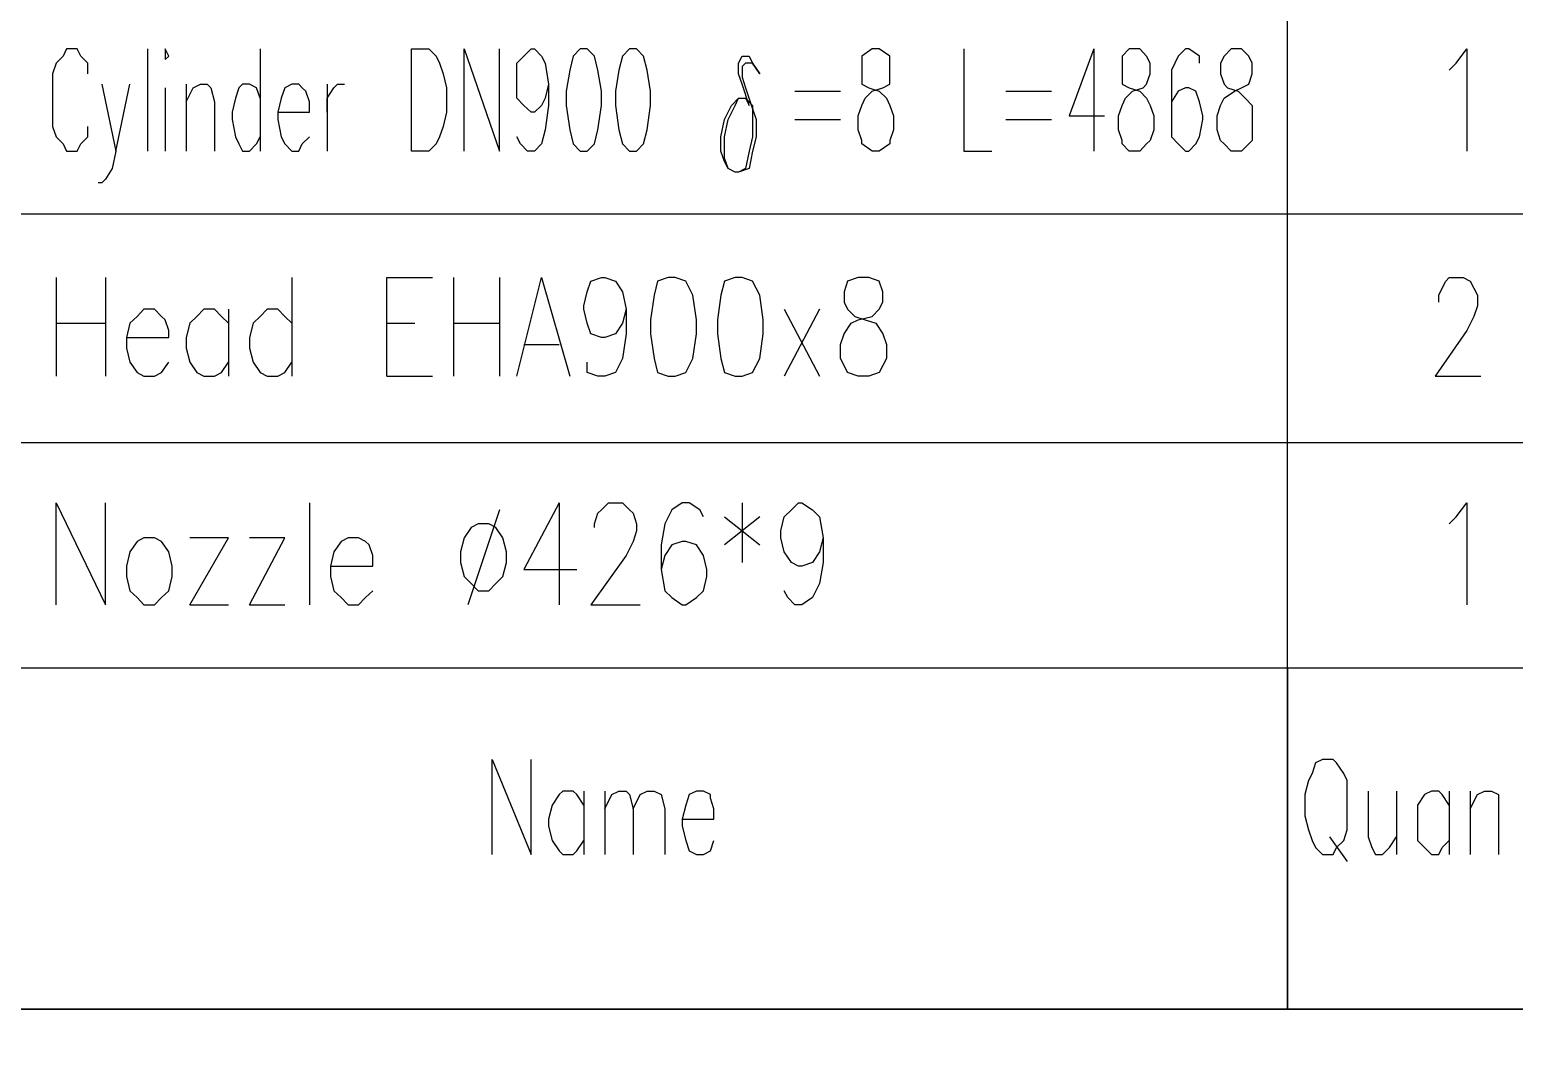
# Model space of a CAD drawing. Extents: x 0.3 to 16.2, y 0.3 to 22.9.
# Drawn here: x 12.425 to 13.832, y 1.971 to 2.935 of the extents above; entities that cross this region are included whole.
import ezdxf

# ---------------------------------------------------------------- set-up
doc = ezdxf.new("R2010")
doc.units = 0
doc.header["$MEASUREMENT"] = 0
doc.linetypes.add('AUSGEZOGEN', pattern=[0])
doc.layers.get('0').update_dxf_attribs({"linetype": 'AUSGEZOGEN'})

msp = doc.modelspace()

# ---------------------------------------------------------------- linework, layer by layer
for points in [[(13.6167, 2.76), (13.6167, 2.9733)], [(12.48, 2.8933), (12.48, 2.9033), (12.48, 2.9033), (12.4733, 2.91), (12.4733, 2.91), (12.47, 2.9167), (12.47, 2.9167), (12.46, 2.9167), (12.46, 2.9167), (12.4567, 2.91), (12.4567, 2.91), (12.45, 2.9033), (12.45, 2.9033), (12.4467, 2.8933), (12.4467, 2.8933), (12.4467, 2.8433), (12.4467, 2.8433), (12.45, 2.8333), (12.45, 2.8333), (12.4567, 2.8267), (12.4567, 2.8267), (12.46, 2.82), (12.46, 2.82), (12.47, 2.82), (12.47, 2.82), (12.4733, 2.8267), (12.4733, 2.8267), (12.48, 2.8333), (12.48, 2.8333), (12.48, 2.8433)], [(12.5367, 2.9167), (12.5367, 2.82)], [(12.5533, 2.91), (12.5533, 2.9067), (12.5533, 2.9067), (12.5567, 2.91), (12.5567, 2.91), (12.5533, 2.9167), (12.5533, 2.9167), (12.5533, 2.91), (12.5533, 2.91)], [(12.6433, 2.9167), (12.6433, 2.82)], [(12.7867, 2.82), (12.7867, 2.9167), (12.7867, 2.9167), (12.8033, 2.9167), (12.8033, 2.9167), (12.81, 2.91), (12.81, 2.91), (12.8133, 2.9033), (12.8133, 2.9033), (12.8167, 2.8933), (12.8167, 2.8933), (12.82, 2.88), (12.82, 2.88), (12.82, 2.8567), (12.82, 2.8567), (12.8167, 2.8433), (12.8167, 2.8433), (12.8133, 2.8333), (12.8133, 2.8333), (12.81, 2.8267), (12.81, 2.8267), (12.8033, 2.82), (12.8033, 2.82), (12.7867, 2.82), (12.7867, 2.82)], [(12.8367, 2.82), (12.8367, 2.9167), (12.8367, 2.9167), (12.87, 2.82), (12.87, 2.82), (12.87, 2.9167)], [(12.9167, 2.8833), (12.9133, 2.87), (12.9133, 2.87), (12.91, 2.8633), (12.91, 2.8633), (12.9033, 2.8567), (12.9033, 2.8567), (12.9, 2.8567), (12.9, 2.8567), (12.8933, 2.8633), (12.8933, 2.8633), (12.8867, 2.87), (12.8867, 2.87), (12.8867, 2.9033), (12.8867, 2.9033), (12.8933, 2.91), (12.8933, 2.91), (12.9, 2.9167), (12.9, 2.9167), (12.9033, 2.9167), (12.9033, 2.9167), (12.91, 2.91), (12.91, 2.91), (12.9133, 2.9033), (12.9133, 2.9033), (12.9167, 2.8833), (12.9167, 2.8833), (12.9167, 2.8633), (12.9167, 2.8633), (12.9133, 2.84), (12.9133, 2.84), (12.91, 2.8267), (12.91, 2.8267), (12.9033, 2.82), (12.9033, 2.82), (12.8967, 2.82), (12.8967, 2.82), (12.89, 2.8267), (12.89, 2.8267), (12.8867, 2.8333)], [(12.9467, 2.9167), (12.94, 2.91), (12.94, 2.91), (12.9367, 2.8967), (12.9367, 2.8967), (12.9333, 2.8767), (12.9333, 2.8767), (12.9333, 2.8633), (12.9333, 2.8633), (12.9367, 2.84), (12.9367, 2.84), (12.94, 2.8267), (12.94, 2.8267), (12.9467, 2.82), (12.9467, 2.82), (12.9533, 2.82), (12.9533, 2.82), (12.96, 2.8267), (12.96, 2.8267), (12.9633, 2.84), (12.9633, 2.84), (12.9667, 2.8633), (12.9667, 2.8633), (12.9667, 2.8767), (12.9667, 2.8767), (12.9633, 2.8967), (12.9633, 2.8967), (12.96, 2.91), (12.96, 2.91), (12.9533, 2.9167), (12.9533, 2.9167), (12.9467, 2.9167), (12.9467, 2.9167)], [(12.9933, 2.9167), (12.9867, 2.91), (12.9867, 2.91), (12.9833, 2.8967), (12.9833, 2.8967), (12.98, 2.8767), (12.98, 2.8767), (12.98, 2.8633), (12.98, 2.8633), (12.9833, 2.84), (12.9833, 2.84), (12.9867, 2.8267), (12.9867, 2.8267), (12.9933, 2.82), (12.9933, 2.82), (13, 2.82), (13, 2.82), (13.0067, 2.8267), (13.0067, 2.8267), (13.01, 2.84), (13.01, 2.84), (13.0133, 2.8633), (13.0133, 2.8633), (13.0133, 2.8767), (13.0133, 2.8767), (13.01, 2.8967), (13.01, 2.8967), (13.0067, 2.91), (13.0067, 2.91), (13, 2.9167), (13, 2.9167), (12.9933, 2.9167), (12.9933, 2.9167)], [(13.2233, 2.9167), (13.2133, 2.91), (13.2133, 2.91), (13.2133, 2.8833), (13.2133, 2.8833), (13.22, 2.88), (13.22, 2.88), (13.23, 2.8767), (13.23, 2.8767), (13.2367, 2.87), (13.2367, 2.87), (13.24, 2.8633), (13.24, 2.8633), (13.2433, 2.8533), (13.2433, 2.8533), (13.2433, 2.84), (13.2433, 2.84), (13.24, 2.83), (13.24, 2.83), (13.24, 2.8267), (13.24, 2.8267), (13.23, 2.82), (13.23, 2.82), (13.2233, 2.82), (13.2233, 2.82), (13.2133, 2.8267), (13.2133, 2.8267), (13.2133, 2.83), (13.2133, 2.83), (13.21, 2.84), (13.21, 2.84), (13.21, 2.8533), (13.21, 2.8533), (13.2133, 2.8633), (13.2133, 2.8633), (13.2167, 2.87), (13.2167, 2.87), (13.2233, 2.8767), (13.2233, 2.8767), (13.2333, 2.88), (13.2333, 2.88), (13.24, 2.8833), (13.24, 2.8833), (13.24, 2.91), (13.24, 2.91), (13.23, 2.9167), (13.23, 2.9167), (13.2233, 2.9167), (13.2233, 2.9167)], [(13.31, 2.9167), (13.31, 2.82), (13.31, 2.82), (13.3367, 2.82)], [(13.4333, 2.9167), (13.41, 2.8533), (13.41, 2.8533), (13.4433, 2.8533)], [(13.4333, 2.9167), (13.4333, 2.82)], [(13.4667, 2.9167), (13.46, 2.91), (13.46, 2.91), (13.46, 2.8833), (13.46, 2.8833), (13.4667, 2.88), (13.4667, 2.88), (13.4767, 2.8767), (13.4767, 2.8767), (13.4833, 2.87), (13.4833, 2.87), (13.4867, 2.8633), (13.4867, 2.8633), (13.49, 2.8533), (13.49, 2.8533), (13.49, 2.84), (13.49, 2.84), (13.4867, 2.83), (13.4867, 2.83), (13.4833, 2.8267), (13.4833, 2.8267), (13.4767, 2.82), (13.4767, 2.82), (13.4667, 2.82), (13.4667, 2.82), (13.46, 2.8267), (13.46, 2.8267), (13.46, 2.83), (13.46, 2.83), (13.4567, 2.84), (13.4567, 2.84), (13.4567, 2.8533), (13.4567, 2.8533), (13.46, 2.8633), (13.46, 2.8633), (13.4633, 2.87), (13.4633, 2.87), (13.47, 2.8767), (13.47, 2.8767), (13.48, 2.88), (13.48, 2.88), (13.4833, 2.8833), (13.4833, 2.8833), (13.4867, 2.8933), (13.4867, 2.8933), (13.4867, 2.9033), (13.4867, 2.9033), (13.4833, 2.91), (13.4833, 2.91), (13.4767, 2.9167), (13.4767, 2.9167), (13.4667, 2.9167), (13.4667, 2.9167)], [(13.5333, 2.9033), (13.5333, 2.91), (13.5333, 2.91), (13.5233, 2.9167), (13.5233, 2.9167), (13.52, 2.9167), (13.52, 2.9167), (13.5133, 2.91), (13.5133, 2.91), (13.5067, 2.8967), (13.5067, 2.8967), (13.5067, 2.8333), (13.5067, 2.8333), (13.5133, 2.8267), (13.5133, 2.8267), (13.52, 2.82), (13.52, 2.82), (13.5233, 2.82), (13.5233, 2.82), (13.53, 2.8267), (13.53, 2.8267), (13.5333, 2.8333), (13.5333, 2.8333), (13.5367, 2.85), (13.5367, 2.85), (13.5367, 2.8533), (13.5367, 2.8533), (13.5333, 2.8667), (13.5333, 2.8667), (13.53, 2.8767), (13.53, 2.8767), (13.5233, 2.88), (13.5233, 2.88), (13.52, 2.88), (13.52, 2.88), (13.5133, 2.8767), (13.5133, 2.8767), (13.5067, 2.8667), (13.5067, 2.8667), (13.5067, 2.8533)], [(13.5633, 2.9167), (13.5567, 2.91), (13.5567, 2.91), (13.5533, 2.9033), (13.5533, 2.9033), (13.5533, 2.8933), (13.5533, 2.8933), (13.5567, 2.8833), (13.5567, 2.8833), (13.56, 2.88), (13.56, 2.88), (13.57, 2.8767), (13.57, 2.8767), (13.5767, 2.87), (13.5767, 2.87), (13.5833, 2.8633), (13.5833, 2.8633), (13.5833, 2.83), (13.5833, 2.83), (13.58, 2.8267), (13.58, 2.8267), (13.5733, 2.82), (13.5733, 2.82), (13.5633, 2.82), (13.5633, 2.82), (13.5567, 2.8267), (13.5567, 2.8267), (13.5533, 2.83), (13.5533, 2.83), (13.55, 2.84), (13.55, 2.84), (13.55, 2.8533), (13.55, 2.8533), (13.5533, 2.8633), (13.5533, 2.8633), (13.5567, 2.87), (13.5567, 2.87), (13.5667, 2.8767), (13.5667, 2.8767), (13.5733, 2.88), (13.5733, 2.88), (13.58, 2.8833), (13.58, 2.8833), (13.5833, 2.8933), (13.5833, 2.8933), (13.5833, 2.9033), (13.5833, 2.9033), (13.58, 2.91), (13.58, 2.91), (13.5733, 2.9167), (13.5733, 2.9167), (13.5633, 2.9167), (13.5633, 2.9167)], [(13.77, 2.8967), (13.7767, 2.9033), (13.7767, 2.9033), (13.7867, 2.9167), (13.7867, 2.9167), (13.7867, 2.82)], [(13.0933, 2.8), (13.0867, 2.8033), (13.0867, 2.8033), (13.0833, 2.81), (13.0833, 2.81), (13.08, 2.82), (13.08, 2.82), (13.08, 2.8333), (13.08, 2.8333), (13.0833, 2.85), (13.0833, 2.85), (13.09, 2.8633), (13.09, 2.8633), (13.0967, 2.87), (13.0967, 2.87), (13.1033, 2.87), (13.1033, 2.87), (13.1067, 2.8633), (13.1067, 2.8633), (13.1, 2.8833), (13.1, 2.8833), (13.0967, 2.8933), (13.0967, 2.8933), (13.0967, 2.9033), (13.0967, 2.9033), (13.1, 2.91), (13.1, 2.91), (13.1067, 2.91), (13.1067, 2.91), (13.11, 2.9033), (13.11, 2.9033), (13.1167, 2.8933), (13.1167, 2.8933), (13.11, 2.9033), (13.11, 2.9033), (13.1033, 2.9033), (13.1033, 2.9033), (13.1, 2.9), (13.1, 2.9), (13.1, 2.89), (13.1, 2.89), (13.1033, 2.88), (13.1033, 2.88), (13.11, 2.86), (13.11, 2.86), (13.11, 2.8333), (13.11, 2.8333), (13.1067, 2.82), (13.1067, 2.82), (13.1033, 2.8033), (13.1033, 2.8033), (13.0967, 2.8), (13.0967, 2.8), (13.0933, 2.8), (13.0933, 2.8)], [(12.4933, 2.8833), (12.5067, 2.82), (12.5067, 2.82), (12.52, 2.8833)], [(12.5533, 2.88), (12.5533, 2.82)], [(12.5733, 2.8833), (12.5733, 2.82)], [(12.5733, 2.8667), (12.58, 2.88), (12.58, 2.88), (12.5867, 2.8833), (12.5867, 2.8833), (12.5933, 2.8833), (12.5933, 2.8833), (12.5967, 2.88), (12.5967, 2.88), (12.6, 2.8667), (12.6, 2.8667), (12.6, 2.82)], [(12.6433, 2.87), (12.64, 2.88), (12.64, 2.88), (12.6333, 2.8833), (12.6333, 2.8833), (12.6267, 2.8833), (12.6267, 2.8833), (12.6233, 2.88), (12.6233, 2.88), (12.62, 2.87), (12.62, 2.87), (12.6167, 2.8567), (12.6167, 2.8567), (12.6167, 2.85), (12.6167, 2.85), (12.62, 2.8333), (12.62, 2.8333), (12.6233, 2.8267), (12.6233, 2.8267), (12.6267, 2.82), (12.6267, 2.82), (12.6333, 2.82), (12.6333, 2.82), (12.64, 2.8267), (12.64, 2.8267), (12.6433, 2.8333)], [(12.66, 2.8567), (12.69, 2.8567), (12.69, 2.8567), (12.69, 2.8667), (12.69, 2.8667), (12.6867, 2.8767), (12.6867, 2.8767), (12.6833, 2.88), (12.6833, 2.88), (12.68, 2.8833), (12.68, 2.8833), (12.6733, 2.8833), (12.6733, 2.8833), (12.6667, 2.88), (12.6667, 2.88), (12.6633, 2.87), (12.6633, 2.87), (12.66, 2.8567), (12.66, 2.8567), (12.66, 2.85), (12.66, 2.85), (12.6633, 2.8333), (12.6633, 2.8333), (12.6667, 2.8267), (12.6667, 2.8267), (12.6733, 2.82), (12.6733, 2.82), (12.68, 2.82), (12.68, 2.82), (12.6833, 2.8267), (12.6833, 2.8267), (12.69, 2.8333)], [(12.7067, 2.8833), (12.7067, 2.82)], [(12.7067, 2.8567), (12.7067, 2.87), (12.7067, 2.87), (12.7133, 2.88), (12.7133, 2.88), (12.7167, 2.8833), (12.7167, 2.8833), (12.7233, 2.8833)], [(13.0867, 2.8033), (13.0833, 2.8133), (13.0833, 2.8133), (13.0833, 2.8333), (13.0833, 2.8333), (13.0867, 2.85), (13.0867, 2.85), (13.0933, 2.8633), (13.0933, 2.8633), (13.0967, 2.87), (13.0967, 2.87), (13.1033, 2.87), (13.1033, 2.87), (13.11, 2.8633), (13.11, 2.8633), (13.11, 2.86), (13.11, 2.86), (13.1133, 2.85), (13.1133, 2.85), (13.1133, 2.8333), (13.1133, 2.8333), (13.11, 2.82), (13.11, 2.82), (13.1067, 2.8033), (13.1067, 2.8033), (13.0967, 2.8)], [(13.15, 2.8767), (13.1933, 2.8767)], [(13.35, 2.8767), (13.3933, 2.8767)], [(13.15, 2.85), (13.1933, 2.85)], [(13.35, 2.85), (13.3933, 2.85)], [(12.5067, 2.82), (12.5033, 2.8033), (12.5033, 2.8033), (12.4967, 2.7933), (12.4967, 2.7933), (12.4933, 2.79), (12.4933, 2.79), (12.49, 2.79)], [(15.9833, 2.76), (11.1433, 2.76)], [(13.6167, 2.5433), (13.6167, 2.76)], [(12.45, 2.7), (12.45, 2.6067)], [(12.4967, 2.7), (12.4967, 2.6067)], [(12.6733, 2.7), (12.6733, 2.6067)], [(12.7633, 2.6067), (12.7633, 2.7), (12.7633, 2.7), (12.8067, 2.7)], [(12.8267, 2.7), (12.8267, 2.6067)], [(12.87, 2.7), (12.87, 2.6067)], [(12.8867, 2.6067), (12.91, 2.7), (12.91, 2.7), (12.9367, 2.6067)], [(12.99, 2.67), (12.9867, 2.6567), (12.9867, 2.6567), (12.98, 2.6467), (12.98, 2.6467), (12.97, 2.6433), (12.97, 2.6433), (12.9667, 2.6433), (12.9667, 2.6433), (12.9567, 2.6467), (12.9567, 2.6467), (12.9533, 2.6567), (12.9533, 2.6567), (12.95, 2.67), (12.95, 2.67), (12.95, 2.6733), (12.95, 2.6733), (12.9533, 2.6867), (12.9533, 2.6867), (12.9567, 2.6967), (12.9567, 2.6967), (12.9667, 2.7), (12.9667, 2.7), (12.97, 2.7), (12.97, 2.7), (12.98, 2.6967), (12.98, 2.6967), (12.9867, 2.6867), (12.9867, 2.6867), (12.99, 2.67), (12.99, 2.67), (12.99, 2.6467), (12.99, 2.6467), (12.9867, 2.6233), (12.9867, 2.6233), (12.98, 2.61), (12.98, 2.61), (12.97, 2.6067), (12.97, 2.6067), (12.9633, 2.6067), (12.9633, 2.6067), (12.9533, 2.61), (12.9533, 2.61), (12.9533, 2.62)], [(13.03, 2.7), (13.02, 2.6967), (13.02, 2.6967), (13.0167, 2.6833), (13.0167, 2.6833), (13.0133, 2.66), (13.0133, 2.66), (13.0133, 2.6467), (13.0133, 2.6467), (13.0167, 2.6233), (13.0167, 2.6233), (13.02, 2.61), (13.02, 2.61), (13.03, 2.6067), (13.03, 2.6067), (13.0367, 2.6067), (13.0367, 2.6067), (13.0467, 2.61), (13.0467, 2.61), (13.0533, 2.6233), (13.0533, 2.6233), (13.0567, 2.6467), (13.0567, 2.6467), (13.0567, 2.66), (13.0567, 2.66), (13.0533, 2.6833), (13.0533, 2.6833), (13.0467, 2.6967), (13.0467, 2.6967), (13.0367, 2.7), (13.0367, 2.7), (13.03, 2.7), (13.03, 2.7)], [(13.0933, 2.7), (13.0833, 2.6967), (13.0833, 2.6967), (13.08, 2.6833), (13.08, 2.6833), (13.0767, 2.66), (13.0767, 2.66), (13.0767, 2.6467), (13.0767, 2.6467), (13.08, 2.6233), (13.08, 2.6233), (13.0833, 2.61), (13.0833, 2.61), (13.0933, 2.6067), (13.0933, 2.6067), (13.1, 2.6067), (13.1, 2.6067), (13.11, 2.61), (13.11, 2.61), (13.1167, 2.6233), (13.1167, 2.6233), (13.12, 2.6467), (13.12, 2.6467), (13.12, 2.66), (13.12, 2.66), (13.1167, 2.6833), (13.1167, 2.6833), (13.11, 2.6967), (13.11, 2.6967), (13.1, 2.7), (13.1, 2.7), (13.0933, 2.7), (13.0933, 2.7)], [(13.21, 2.7), (13.2, 2.6967), (13.2, 2.6967), (13.1967, 2.6867), (13.1967, 2.6867), (13.1967, 2.6767), (13.1967, 2.6767), (13.2, 2.67), (13.2, 2.67), (13.2067, 2.6633), (13.2067, 2.6633), (13.2167, 2.66), (13.2167, 2.66), (13.2267, 2.6567), (13.2267, 2.6567), (13.2333, 2.6467), (13.2333, 2.6467), (13.2367, 2.6367), (13.2367, 2.6367), (13.2367, 2.6233), (13.2367, 2.6233), (13.2333, 2.6167), (13.2333, 2.6167), (13.23, 2.61), (13.23, 2.61), (13.22, 2.6067), (13.22, 2.6067), (13.21, 2.6067), (13.21, 2.6067), (13.2, 2.61), (13.2, 2.61), (13.1967, 2.6167), (13.1967, 2.6167), (13.1933, 2.6233), (13.1933, 2.6233), (13.1933, 2.6367), (13.1933, 2.6367), (13.1967, 2.6467), (13.1967, 2.6467), (13.2033, 2.6567), (13.2033, 2.6567), (13.21, 2.66), (13.21, 2.66), (13.2233, 2.6633), (13.2233, 2.6633), (13.23, 2.67), (13.23, 2.67), (13.2333, 2.6767), (13.2333, 2.6767), (13.2333, 2.6867), (13.2333, 2.6867), (13.23, 2.6967), (13.23, 2.6967), (13.22, 2.7), (13.22, 2.7), (13.21, 2.7), (13.21, 2.7)], [(13.76, 2.6767), (13.76, 2.6833), (13.76, 2.6833), (13.7633, 2.69), (13.7633, 2.69), (13.7667, 2.6967), (13.7667, 2.6967), (13.77, 2.7), (13.77, 2.7), (13.7833, 2.7), (13.7833, 2.7), (13.79, 2.6967), (13.79, 2.6967), (13.7933, 2.69), (13.7933, 2.69), (13.7967, 2.6833), (13.7967, 2.6833), (13.7967, 2.6733), (13.7967, 2.6733), (13.7933, 2.6633), (13.7933, 2.6633), (13.7867, 2.65), (13.7867, 2.65), (13.7567, 2.6067), (13.7567, 2.6067), (13.8, 2.6067)], [(12.5167, 2.6433), (12.5567, 2.6433), (12.5567, 2.6433), (12.5567, 2.65), (12.5567, 2.65), (12.5533, 2.66), (12.5533, 2.66), (12.55, 2.6633), (12.55, 2.6633), (12.5433, 2.67), (12.5433, 2.67), (12.5333, 2.67), (12.5333, 2.67), (12.5267, 2.6633), (12.5267, 2.6633), (12.52, 2.6567), (12.52, 2.6567), (12.5167, 2.6433), (12.5167, 2.6433), (12.5167, 2.6333), (12.5167, 2.6333), (12.52, 2.62), (12.52, 2.62), (12.5267, 2.61), (12.5267, 2.61), (12.5333, 2.6067), (12.5333, 2.6067), (12.5433, 2.6067), (12.5433, 2.6067), (12.55, 2.61), (12.55, 2.61), (12.5567, 2.62)], [(12.6133, 2.6567), (12.6067, 2.6633), (12.6067, 2.6633), (12.6, 2.67), (12.6, 2.67), (12.59, 2.67), (12.59, 2.67), (12.5833, 2.6633), (12.5833, 2.6633), (12.5767, 2.6567), (12.5767, 2.6567), (12.5733, 2.6433), (12.5733, 2.6433), (12.5733, 2.6333), (12.5733, 2.6333), (12.5767, 2.62), (12.5767, 2.62), (12.5833, 2.61), (12.5833, 2.61), (12.59, 2.6067), (12.59, 2.6067), (12.6, 2.6067), (12.6, 2.6067), (12.6067, 2.61), (12.6067, 2.61), (12.6133, 2.62)], [(12.6133, 2.67), (12.6133, 2.6067)], [(12.6733, 2.6567), (12.6667, 2.6633), (12.6667, 2.6633), (12.66, 2.67), (12.66, 2.67), (12.65, 2.67), (12.65, 2.67), (12.6433, 2.6633), (12.6433, 2.6633), (12.6367, 2.6567), (12.6367, 2.6567), (12.6333, 2.6433), (12.6333, 2.6433), (12.6333, 2.6333), (12.6333, 2.6333), (12.6367, 2.62), (12.6367, 2.62), (12.6433, 2.61), (12.6433, 2.61), (12.65, 2.6067), (12.65, 2.6067), (12.66, 2.6067), (12.66, 2.6067), (12.6667, 2.61), (12.6667, 2.61), (12.6733, 2.62)], [(13.14, 2.67), (13.1733, 2.6067)], [(13.1733, 2.67), (13.14, 2.6067)], [(12.45, 2.6567), (12.4967, 2.6567)], [(12.7633, 2.6567), (12.79, 2.6567)], [(12.8267, 2.6567), (12.87, 2.6567)], [(12.8933, 2.6367), (12.9267, 2.6367)], [(12.7633, 2.6067), (12.8067, 2.6067)], [(15.9833, 2.5433), (11.1433, 2.5433)], [(13.6167, 2.33), (13.6167, 2.5433)], [(12.45, 2.39), (12.45, 2.4867), (12.45, 2.4867), (12.4967, 2.39), (12.4967, 2.39), (12.4967, 2.4867)], [(12.69, 2.4867), (12.69, 2.39)], [(12.87, 2.48), (12.84, 2.39)], [(12.9267, 2.4867), (12.8933, 2.4233), (12.8933, 2.4233), (12.9433, 2.4233)], [(12.9267, 2.4867), (12.9267, 2.39)], [(12.96, 2.4633), (12.96, 2.4667), (12.96, 2.4667), (12.9633, 2.4767), (12.9633, 2.4767), (12.9667, 2.48), (12.9667, 2.48), (12.9733, 2.4867), (12.9733, 2.4867), (12.9867, 2.4867), (12.9867, 2.4867), (12.9933, 2.48), (12.9933, 2.48), (12.9967, 2.4767), (12.9967, 2.4767), (13, 2.4667), (13, 2.4667), (13, 2.46), (13, 2.46), (12.9967, 2.45), (12.9967, 2.45), (12.99, 2.4367), (12.99, 2.4367), (12.9567, 2.39), (12.9567, 2.39), (13.0033, 2.39)], [(13.0633, 2.4733), (13.06, 2.48), (13.06, 2.48), (13.05, 2.4867), (13.05, 2.4867), (13.0433, 2.4867), (13.0433, 2.4867), (13.0333, 2.48), (13.0333, 2.48), (13.0267, 2.4667), (13.0267, 2.4667), (13.0233, 2.4467), (13.0233, 2.4467), (13.0233, 2.4233), (13.0233, 2.4233), (13.0267, 2.4033), (13.0267, 2.4033), (13.0333, 2.3967), (13.0333, 2.3967), (13.0433, 2.39), (13.0433, 2.39), (13.0467, 2.39), (13.0467, 2.39), (13.0567, 2.3967), (13.0567, 2.3967), (13.0633, 2.4033), (13.0633, 2.4033), (13.0667, 2.4167), (13.0667, 2.4167), (13.0667, 2.4233), (13.0667, 2.4233), (13.0633, 2.4367), (13.0633, 2.4367), (13.0567, 2.4467), (13.0567, 2.4467), (13.0467, 2.45), (13.0467, 2.45), (13.0433, 2.45), (13.0433, 2.45), (13.0333, 2.4467), (13.0333, 2.4467), (13.0267, 2.4367), (13.0267, 2.4367), (13.0233, 2.4233)], [(13.1, 2.4867), (13.1, 2.43)], [(13.1767, 2.4533), (13.1733, 2.44), (13.1733, 2.44), (13.1667, 2.43), (13.1667, 2.43), (13.1567, 2.4267), (13.1567, 2.4267), (13.1533, 2.4267), (13.1533, 2.4267), (13.1467, 2.43), (13.1467, 2.43), (13.14, 2.44), (13.14, 2.44), (13.1367, 2.4533), (13.1367, 2.4533), (13.1367, 2.46), (13.1367, 2.46), (13.14, 2.4733), (13.14, 2.4733), (13.1467, 2.48), (13.1467, 2.48), (13.1533, 2.4867), (13.1533, 2.4867), (13.1567, 2.4867), (13.1567, 2.4867), (13.1667, 2.48), (13.1667, 2.48), (13.1733, 2.4733), (13.1733, 2.4733), (13.1767, 2.4533), (13.1767, 2.4533), (13.1767, 2.43), (13.1767, 2.43), (13.1733, 2.41), (13.1733, 2.41), (13.1667, 2.3967), (13.1667, 2.3967), (13.1567, 2.39), (13.1567, 2.39), (13.15, 2.39), (13.15, 2.39), (13.1433, 2.3967), (13.1433, 2.3967), (13.14, 2.4033)], [(13.77, 2.4667), (13.7767, 2.4733), (13.7767, 2.4733), (13.7867, 2.4867), (13.7867, 2.4867), (13.7867, 2.39)], [(12.85, 2.4667), (12.8433, 2.4633), (12.8433, 2.4633), (12.8367, 2.4533), (12.8367, 2.4533), (12.8333, 2.44), (12.8333, 2.44), (12.8333, 2.43), (12.8333, 2.43), (12.8367, 2.4167), (12.8367, 2.4167), (12.8433, 2.41), (12.8433, 2.41), (12.85, 2.4033), (12.85, 2.4033), (12.86, 2.4033), (12.86, 2.4033), (12.8667, 2.41), (12.8667, 2.41), (12.8733, 2.4167), (12.8733, 2.4167), (12.8767, 2.43), (12.8767, 2.43), (12.8767, 2.44), (12.8767, 2.44), (12.8733, 2.4533), (12.8733, 2.4533), (12.8667, 2.4633), (12.8667, 2.4633), (12.86, 2.4667), (12.86, 2.4667), (12.85, 2.4667), (12.85, 2.4667)], [(13.0833, 2.4733), (13.1167, 2.4467)], [(13.1167, 2.4733), (13.0833, 2.4467)], [(12.5333, 2.4533), (12.5267, 2.45), (12.5267, 2.45), (12.52, 2.44), (12.52, 2.44), (12.5167, 2.4267), (12.5167, 2.4267), (12.5167, 2.4167), (12.5167, 2.4167), (12.52, 2.4033), (12.52, 2.4033), (12.5267, 2.3967), (12.5267, 2.3967), (12.5333, 2.39), (12.5333, 2.39), (12.5433, 2.39), (12.5433, 2.39), (12.55, 2.3967), (12.55, 2.3967), (12.5567, 2.4033), (12.5567, 2.4033), (12.56, 2.4167), (12.56, 2.4167), (12.56, 2.4267), (12.56, 2.4267), (12.5567, 2.44), (12.5567, 2.44), (12.55, 2.45), (12.55, 2.45), (12.5433, 2.4533), (12.5433, 2.4533), (12.5333, 2.4533), (12.5333, 2.4533)], [(12.5767, 2.39), (12.6133, 2.4533), (12.6133, 2.4533), (12.5767, 2.4533)], [(12.6333, 2.39), (12.6667, 2.4533), (12.6667, 2.4533), (12.6333, 2.4533)], [(12.71, 2.4267), (12.75, 2.4267), (12.75, 2.4267), (12.75, 2.4367), (12.75, 2.4367), (12.7467, 2.4467), (12.7467, 2.4467), (12.7433, 2.45), (12.7433, 2.45), (12.7367, 2.4533), (12.7367, 2.4533), (12.7267, 2.4533), (12.7267, 2.4533), (12.72, 2.45), (12.72, 2.45), (12.7133, 2.44), (12.7133, 2.44), (12.71, 2.4267), (12.71, 2.4267), (12.71, 2.4167), (12.71, 2.4167), (12.7133, 2.4033), (12.7133, 2.4033), (12.72, 2.3967), (12.72, 2.3967), (12.7267, 2.39), (12.7267, 2.39), (12.7367, 2.39), (12.7367, 2.39), (12.7433, 2.3967), (12.7433, 2.3967), (12.75, 2.4033)], [(12.5767, 2.39), (12.6133, 2.39)], [(12.6333, 2.39), (12.6667, 2.39)], [(15.9833, 2.33), (11.1433, 2.33), (11.1433, 2.33), (11.1433, 2.0067)], [(15.9833, 2.33), (11.1433, 2.33), (11.1433, 2.33), (11.1433, 2.0067)], [(13.6167, 2.0067), (13.6167, 2.33), (13.6167, 2.33), (13.6167, 2.0067), (13.6167, 2.0067)], [(12.8633, 2.1533), (12.8633, 2.2433), (12.8633, 2.2433), (12.9, 2.1533), (12.9, 2.1533), (12.9, 2.2433)], [(13.65, 2.2433), (13.6433, 2.24), (13.6433, 2.24), (13.64, 2.23), (13.64, 2.23), (13.6367, 2.2233), (13.6367, 2.2233), (13.6333, 2.21), (13.6333, 2.21), (13.6333, 2.19), (13.6333, 2.19), (13.6367, 2.1767), (13.6367, 2.1767), (13.64, 2.1667), (13.64, 2.1667), (13.6433, 2.16), (13.6433, 2.16), (13.65, 2.1533), (13.65, 2.1533), (13.66, 2.1533), (13.66, 2.1533), (13.6633, 2.16), (13.6633, 2.16), (13.67, 2.1667), (13.67, 2.1667), (13.6733, 2.1767), (13.6733, 2.1767), (13.6733, 2.2233), (13.6733, 2.2233), (13.67, 2.23), (13.67, 2.23), (13.6633, 2.24), (13.6633, 2.24), (13.66, 2.2433), (13.66, 2.2433), (13.65, 2.2433), (13.65, 2.2433)], [(12.95, 2.2), (12.9433, 2.21), (12.9433, 2.21), (12.94, 2.2133), (12.94, 2.2133), (12.93, 2.2133), (12.93, 2.2133), (12.9267, 2.21), (12.9267, 2.21), (12.92, 2.2), (12.92, 2.2), (12.9167, 2.1867), (12.9167, 2.1867), (12.9167, 2.18), (12.9167, 2.18), (12.92, 2.1667), (12.92, 2.1667), (12.9267, 2.1567), (12.9267, 2.1567), (12.93, 2.1533), (12.93, 2.1533), (12.94, 2.1533), (12.94, 2.1533), (12.9433, 2.1567), (12.9433, 2.1567), (12.95, 2.1667)], [(12.95, 2.2133), (12.95, 2.1533)], [(12.97, 2.2133), (12.97, 2.1533)], [(12.97, 2.1967), (12.9767, 2.21), (12.9767, 2.21), (12.9833, 2.2133), (12.9833, 2.2133), (12.99, 2.2133), (12.99, 2.2133), (12.9933, 2.21), (12.9933, 2.21), (12.9967, 2.1967), (12.9967, 2.1967), (12.9967, 2.1533)], [(12.9967, 2.1967), (13.0033, 2.21), (13.0033, 2.21), (13.01, 2.2133), (13.01, 2.2133), (13.0167, 2.2133), (13.0167, 2.2133), (13.0233, 2.21), (13.0233, 2.21), (13.0267, 2.1967), (13.0267, 2.1967), (13.0267, 2.1533)], [(13.0433, 2.1867), (13.0733, 2.1867), (13.0733, 2.1867), (13.0733, 2.1967), (13.0733, 2.1967), (13.07, 2.2067), (13.07, 2.2067), (13.07, 2.21), (13.07, 2.21), (13.0633, 2.2133), (13.0633, 2.2133), (13.0567, 2.2133), (13.0567, 2.2133), (13.05, 2.21), (13.05, 2.21), (13.0467, 2.2), (13.0467, 2.2), (13.0433, 2.1867), (13.0433, 2.1867), (13.0433, 2.18), (13.0433, 2.18), (13.0467, 2.1667), (13.0467, 2.1667), (13.05, 2.1567), (13.05, 2.1567), (13.0567, 2.1533), (13.0567, 2.1533), (13.0633, 2.1533), (13.0633, 2.1533), (13.07, 2.1567), (13.07, 2.1567), (13.0733, 2.1667)], [(13.6933, 2.2133), (13.6933, 2.17), (13.6933, 2.17), (13.6967, 2.16), (13.6967, 2.16), (13.7, 2.1533), (13.7, 2.1533), (13.7067, 2.1533), (13.7067, 2.1533), (13.7133, 2.16), (13.7133, 2.16), (13.72, 2.17)], [(13.72, 2.2133), (13.72, 2.1533)], [(13.77, 2.2), (13.7633, 2.21), (13.7633, 2.21), (13.76, 2.2133), (13.76, 2.2133), (13.7533, 2.2133), (13.7533, 2.2133), (13.7467, 2.21), (13.7467, 2.21), (13.74, 2.2), (13.74, 2.2), (13.74, 2.1667), (13.74, 2.1667), (13.7467, 2.16), (13.7467, 2.16), (13.7533, 2.1533), (13.7533, 2.1533), (13.76, 2.1533), (13.76, 2.1533), (13.7633, 2.16), (13.7633, 2.16), (13.77, 2.1667)], [(13.77, 2.2133), (13.77, 2.1533)], [(13.79, 2.2133), (13.79, 2.1533)], [(13.79, 2.1967), (13.7967, 2.21), (13.7967, 2.21), (13.8033, 2.2133), (13.8033, 2.2133), (13.81, 2.2133), (13.81, 2.2133), (13.8167, 2.21), (13.8167, 2.21), (13.8167, 2.1533)], [(13.6567, 2.17), (13.6733, 2.1467)], [(11.1433, 2.0067), (15.9833, 2.0067)], [(15.9833, 2.0067), (11.1433, 2.0067)], [(15.9833, 2.0067), (11.1433, 2.0067), (11.1433, 2.0067), (11.1433, 0.5533), (11.1433, 0.5533), (15.9833, 0.5533), (15.9833, 0.5533), (15.9833, 2.0067), (15.9833, 2.0067)]]:
    msp.add_lwpolyline(points)

doc.saveas('drawing.dxf')
